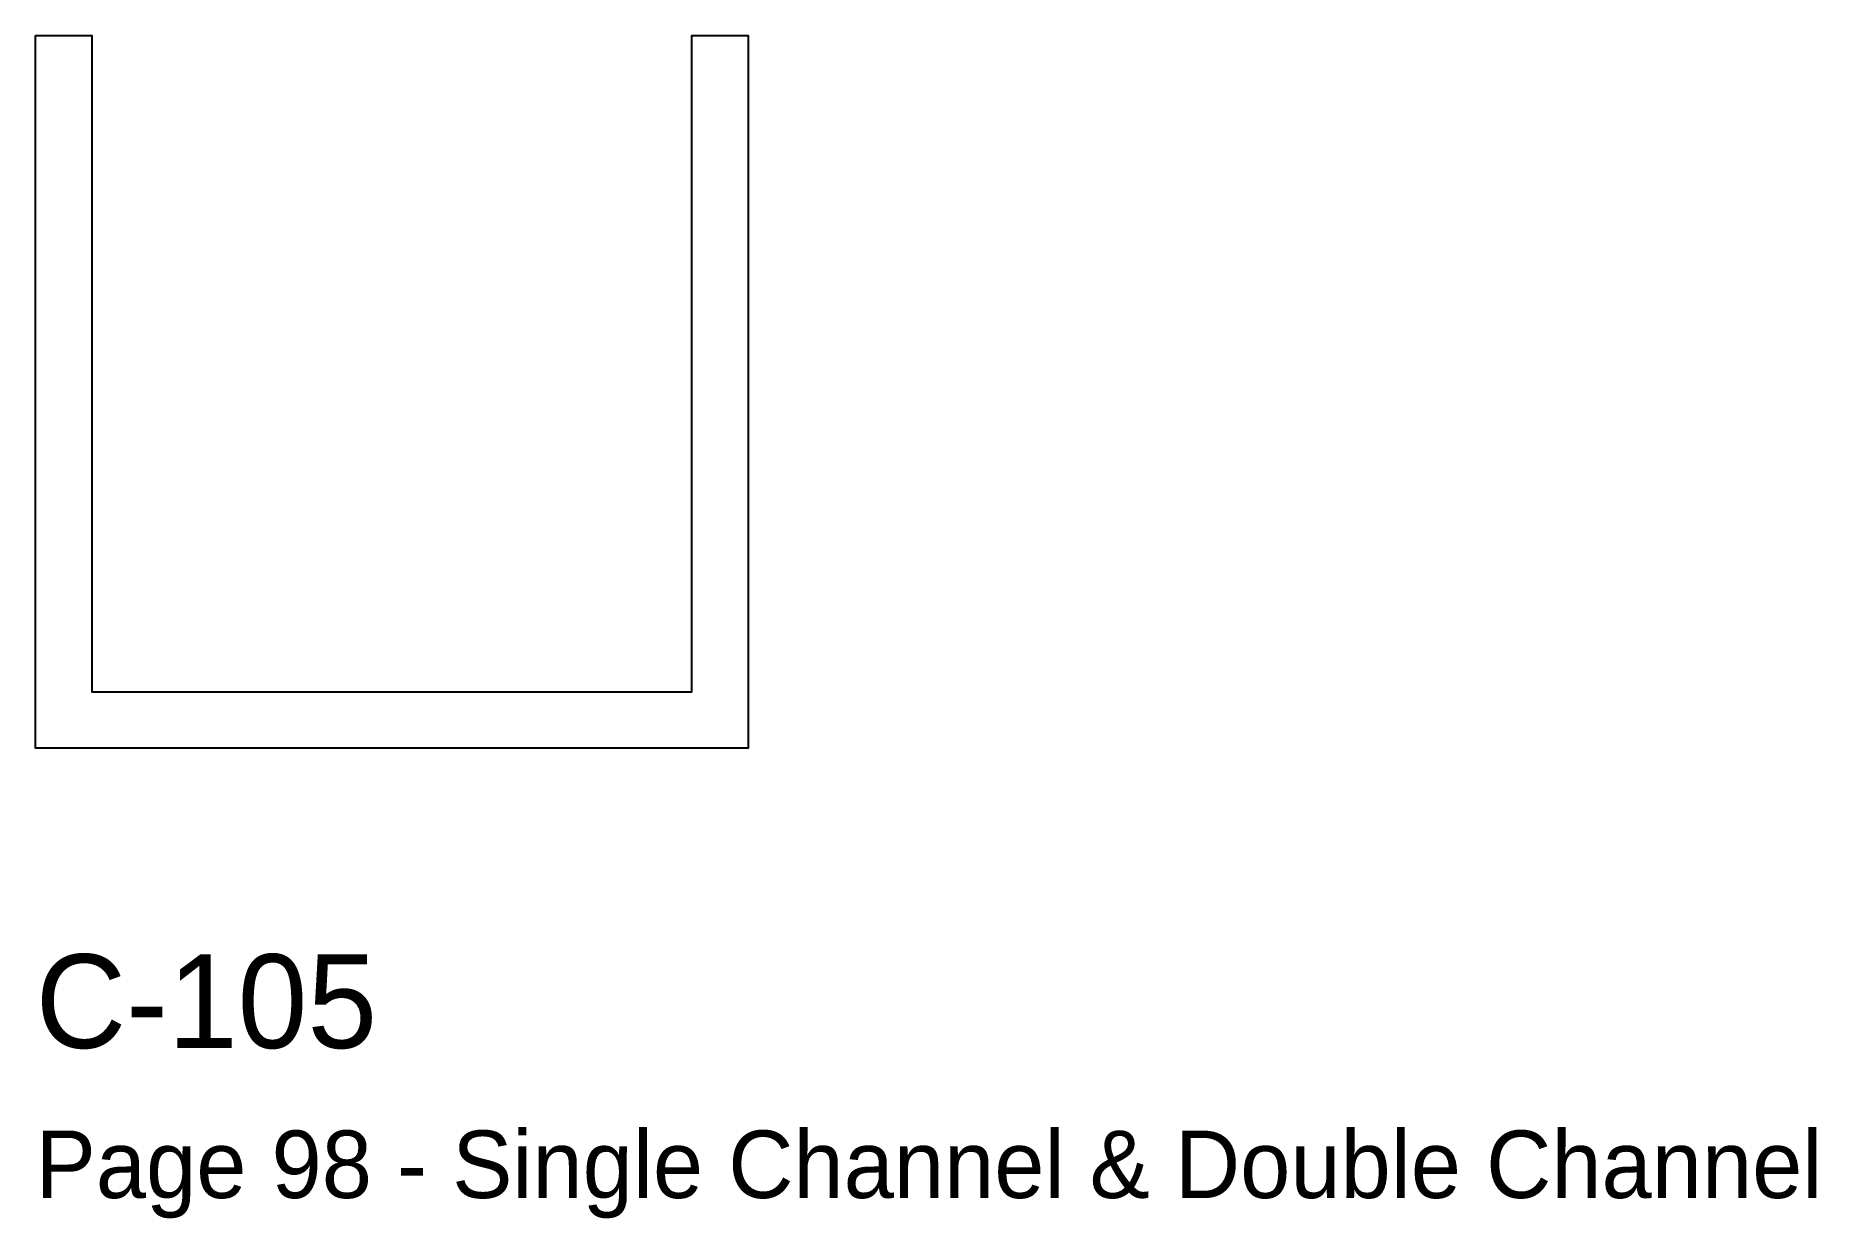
# Model space of a CAD drawing. Header units: millimetres. Extents: x 0 to 47.5, y -12.5 to 19.
import ezdxf

# ---------------------------------------------------------------- set-up
doc = ezdxf.new("R2010")
doc.units = ezdxf.units.MM
doc.layers.add('INFO', color=7, linetype='Continuous')
doc.layers.add('PROFILE', color=7, linetype='Continuous')

msp = doc.modelspace()

# ---------------------------------------------------------------- linework, layer by layer
at = {"layer": 'PROFILE'}
msp.add_lwpolyline([(0, 19), (1.5, 19), (1.5, 1.5), (17.5, 1.5), (17.5, 19), (19, 19), (19, 0), (0, 0)], close=True, dxfattribs=at)

# ---------------------------------------------------------------- texts
at = {"layer": 'INFO'}
for s, height, p in [('C-105', 2.5, (0, -8)), ('Page 98 - Single Channel & Double Channel', 1.8, (0, -12))]:
    msp.add_text(s, height=height, dxfattribs=at).set_placement(p)

doc.saveas('drawing.dxf')
